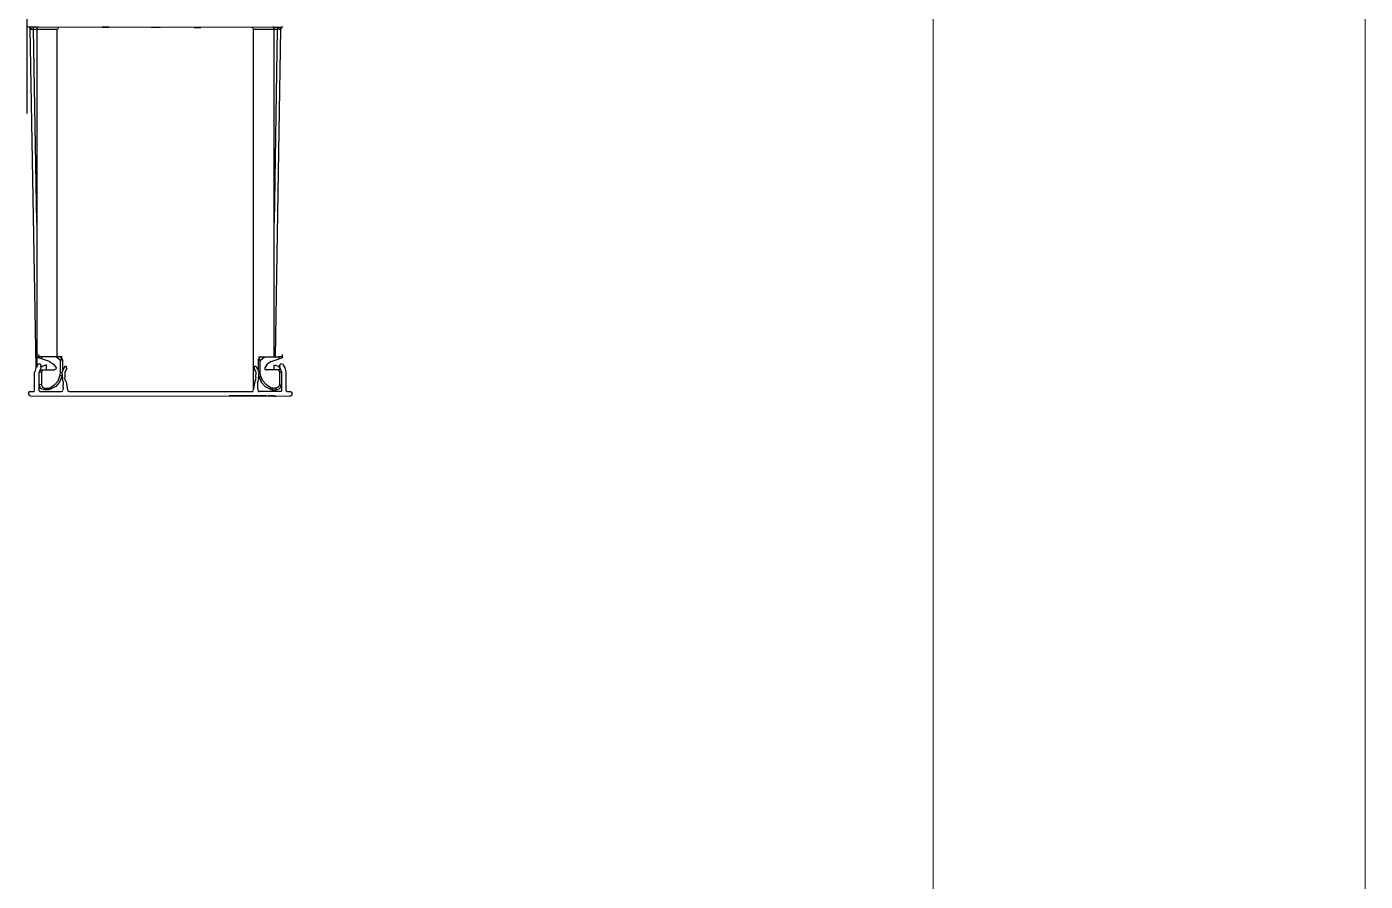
# Model space of a CAD drawing. Header units: millimetres. Extents: x 0 to 126, y 0 to 76.
# Drawn here: x 29.4271 to 29.89, y 20.2409 to 20.5364 of the extents above; entities that cross this region are included whole.
import ezdxf

# ---------------------------------------------------------------- set-up
doc = ezdxf.new("R2010")
doc.units = ezdxf.units.MM
doc.layers.add('ARQUITECTÓNICO', color=152, linetype='Continuous', lineweight=0)
doc.layers.add('Muebles', color=2, linetype='Continuous')

# ---------------------------------------------------------------- blocks, each defined once
blk = doc.blocks.new('racki')
at = {"layer": 'Muebles'}
for p, q in [((1558.97883, 470.62778), (1558.97823, 470.62748)), ((1558.97823, 470.62748), (1558.97823, 470.62678)), ((1558.97823, 470.62678), (1558.97883, 470.62638)), ((1559.0688, 470.62785), (1558.97883, 470.62788)), ((1558.97883, 470.62638), (1558.98003, 470.62638)), ((1558.98013, 470.62617), (1558.98003, 470.62627)), ((1558.98023, 470.62607), (1558.98013, 470.62617)), ((1558.98033, 470.62607), (1558.98033, 470.61957)), ((1558.98183, 470.62607), (1558.98183, 470.61957)), ((1558.98243, 470.62527), (1558.98183, 470.62387)), ((1558.98203, 470.62617), (1558.98193, 470.62607)), ((1558.98213, 470.62627), (1558.98203, 470.62617)), ((1558.98213, 470.62637), (1558.98954, 470.62637)), ((1558.98373, 470.62577), (1558.98243, 470.62527)), ((1558.98263, 470.62407), (1558.98303, 470.62487)), ((1558.98303, 470.62487), (1558.98383, 470.62517)), ((1558.98513, 470.62577), (1558.98373, 470.62577)), ((1558.98373, 470.62557), (1558.98373, 470.62577)), ((1558.98383, 470.62517), (1558.98373, 470.62557)), ((1558.98383, 470.62788), (1558.98503, 470.62787)), ((1558.98383, 470.62788), (1558.98643, 470.62787)), ((1558.98463, 470.62787), (1558.98383, 470.62788)), ((1558.98383, 470.62788), (1558.98643, 470.62787)), ((1558.98643, 470.62787), (1558.98383, 470.62788)), ((1558.98383, 470.62788), (1558.98413, 470.62788)), ((1558.98413, 470.62788), (1558.98383, 470.62788)), ((1558.98533, 470.62787), (1558.98383, 470.62788)), ((1558.98383, 470.62788), (1558.98413, 470.62788)), ((1558.98393, 470.62788), (1558.98383, 470.62788)), ((1558.98383, 470.62788), (1558.98393, 470.62788)), ((1558.98383, 470.62788), (1558.98643, 470.62787)), ((1558.98453, 470.62788), (1558.98383, 470.62788)), ((1558.98593, 470.62787), (1558.98383, 470.62788)), ((1558.98383, 470.62788), (1558.98593, 470.62787)), ((1558.98593, 470.62787), (1558.98383, 470.62788)), ((1558.98383, 470.62788), (1558.98643, 470.62787)), ((1558.98643, 470.62787), (1558.98383, 470.62788)), ((1558.98383, 470.62788), (1558.98593, 470.62787)), ((1558.98593, 470.62787), (1558.98383, 470.62788)), ((1558.98383, 470.62788), (1558.98593, 470.62787)), ((1558.98593, 470.62787), (1558.98383, 470.62788)), ((1558.98383, 470.62788), (1558.98643, 470.62787)), ((1558.98643, 470.62787), (1558.98383, 470.62788)), ((1558.98383, 470.62788), (1558.98593, 470.62787)), ((1558.98383, 470.62788), (1558.98643, 470.62787)), ((1558.98453, 470.62788), (1558.98383, 470.62788)), ((1558.98383, 470.62788), (1558.98413, 470.62788)), ((1558.98413, 470.62788), (1558.98383, 470.62788)), ((1558.98383, 470.62788), (1558.98643, 470.62787)), ((1558.98643, 470.62787), (1558.98383, 470.62788)), ((1558.98413, 470.62788), (1558.98383, 470.62788)), ((1558.98383, 470.62788), (1558.98643, 470.62787)), ((1558.98643, 470.62787), (1558.98383, 470.62788)), ((1558.98383, 470.62788), (1558.98543, 470.62787)), ((1558.98543, 470.62787), (1558.98383, 470.62788)), ((1558.98383, 470.62788), (1558.98643, 470.62787)), ((1558.98453, 470.62788), (1558.98383, 470.62788)), ((1558.98383, 470.62788), (1558.98643, 470.62787)), ((1558.98643, 470.62787), (1558.98383, 470.62788)), ((1558.98383, 470.62788), (1558.98413, 470.62788)), ((1558.98383, 470.62788), (1558.98643, 470.62787)), ((1558.98643, 470.62787), (1558.98383, 470.62788)), ((1558.98383, 470.62788), (1558.98543, 470.62787)), ((1558.98543, 470.62787), (1558.98383, 470.62788)), ((1558.98383, 470.62788), (1558.98583, 470.62787)), ((1558.98583, 470.62787), (1558.98383, 470.62788)), ((1558.98393, 470.62788), (1558.98383, 470.62788)), ((1558.98383, 470.62788), (1558.98643, 470.62787)), ((1558.98383, 470.62517), (1558.98513, 470.62517)), ((1558.98393, 470.62788), (1558.98653, 470.62787)), ((1558.98403, 470.62788), (1558.98393, 470.62788)), ((1558.98393, 470.62788), (1558.98403, 470.62788)), ((1558.98403, 470.62788), (1558.98393, 470.62788)), ((1558.98413, 470.62788), (1558.98403, 470.62788)), ((1558.98403, 470.62788), (1558.98413, 470.62788)), ((1558.98413, 470.62788), (1558.98403, 470.62788)), ((1558.98413, 470.62788), (1558.98653, 470.62787)), ((1558.98423, 470.62788), (1558.98413, 470.62788)), ((1558.98433, 470.62788), (1558.98423, 470.62788)), ((1558.98443, 470.62788), (1558.98433, 470.62788)), ((1558.98443, 470.62788), (1558.98613, 470.62787)), ((1558.98453, 470.62788), (1558.98443, 470.62788)), ((1558.98453, 470.62788), (1558.98463, 470.62787)), ((1558.98483, 470.62787), (1558.98453, 470.62788)), ((1558.98483, 470.62787), (1558.98453, 470.62788)), ((1558.98483, 470.62787), (1558.98453, 470.62788)), ((1558.98453, 470.62788), (1558.98463, 470.62787)), ((1558.98493, 470.62787), (1558.98453, 470.62788)), ((1558.98463, 470.62787), (1558.98453, 470.62788)), ((1558.98643, 470.62787), (1558.98463, 470.62787)), ((1558.98463, 470.62787), (1558.98473, 470.62787)), ((1558.98463, 470.62787), (1558.98473, 470.62787)), ((1558.98473, 470.62787), (1558.98463, 470.62787)), ((1558.98473, 470.62787), (1558.98483, 470.62787)), ((1558.98473, 470.62787), (1558.98563, 470.62787)), ((1558.98563, 470.62787), (1558.98473, 470.62787)), ((1558.98473, 470.62787), (1558.98563, 470.62787)), ((1558.98563, 470.62787), (1558.98473, 470.62787)), ((1558.98473, 470.62787), (1558.98483, 470.62787)), ((1558.98473, 470.62787), (1558.98563, 470.62787)), ((1558.98563, 470.62787), (1558.98473, 470.62787)), ((1558.98483, 470.62787), (1558.98473, 470.62787)), ((1558.98483, 470.62787), (1558.98533, 470.62787)), ((1558.98553, 470.62787), (1558.98483, 470.62787)), ((1558.98643, 470.62787), (1558.98483, 470.62787)), ((1558.98483, 470.62787), (1558.98643, 470.62787)), ((1558.98643, 470.62787), (1558.98483, 470.62787)), ((1558.98483, 470.62787), (1558.98643, 470.62787)), ((1558.98553, 470.62787), (1558.98483, 470.62787)), ((1558.98553, 470.62787), (1558.98483, 470.62787)), ((1558.98483, 470.62787), (1558.98493, 470.62787)), ((1558.98493, 470.62787), (1558.98483, 470.62787)), ((1558.98643, 470.62787), (1558.98493, 470.62787)), ((1558.98493, 470.62787), (1558.98643, 470.62787)), ((1558.98643, 470.62787), (1558.98493, 470.62787)), ((1558.98493, 470.62787), (1558.98643, 470.62787)), ((1558.98503, 470.62787), (1558.98493, 470.62787)), ((1558.98513, 470.62787), (1558.98503, 470.62787)), ((1558.98513, 470.62787), (1558.98503, 470.62787)), ((1558.98533, 470.62787), (1558.98513, 470.62787)), ((1558.98523, 470.62787), (1558.98513, 470.62787)), ((1558.98573, 470.62557), (1558.98513, 470.62577)), ((1558.98513, 470.62567), (1558.98513, 470.62577)), ((1558.98513, 470.62547), (1558.98513, 470.62567)), ((1558.98513, 470.62517), (1558.98513, 470.62547)), ((1558.98513, 470.62517), (1558.98553, 470.62507)), ((1558.98533, 470.62787), (1558.98523, 470.62787)), ((1558.98563, 470.62787), (1558.98533, 470.62787)), ((1558.98533, 470.62787), (1558.98543, 470.62787)), ((1558.98543, 470.62787), (1558.98533, 470.62787)), ((1558.98543, 470.62787), (1558.98533, 470.62787)), ((1558.98543, 470.62787), (1558.98553, 470.62787)), ((1558.98553, 470.62787), (1558.98543, 470.62787)), ((1558.98583, 470.62787), (1558.98543, 470.62787)), ((1558.98543, 470.62787), (1558.98553, 470.62787)), ((1558.98553, 470.62787), (1558.98543, 470.62787)), ((1558.98583, 470.62787), (1558.98553, 470.62787)), ((1558.98553, 470.62787), (1558.98563, 470.62787)), ((1558.98563, 470.62787), (1558.98553, 470.62787)), ((1558.98583, 470.62787), (1558.98553, 470.62787)), ((1558.98583, 470.62787), (1558.98553, 470.62787)), ((1558.98553, 470.62787), (1558.98563, 470.62787)), ((1558.98563, 470.62787), (1558.98553, 470.62787)), ((1558.98563, 470.62527), (1558.98553, 470.62507)), ((1558.98553, 470.62507), (1558.98713, 470.62407)), ((1558.98583, 470.62787), (1558.98563, 470.62787)), ((1558.98563, 470.62787), (1558.98573, 470.62787)), ((1558.98573, 470.62787), (1558.98563, 470.62787)), ((1558.98563, 470.62787), (1558.98573, 470.62787)), ((1558.98573, 470.62787), (1558.98563, 470.62787)), ((1558.98573, 470.62547), (1558.98563, 470.62527)), ((1558.98573, 470.62787), (1558.98583, 470.62787)), ((1558.98583, 470.62787), (1558.98573, 470.62787)), ((1558.98573, 470.62787), (1558.98583, 470.62787)), ((1558.98583, 470.62787), (1558.98573, 470.62787)), ((1558.98573, 470.62557), (1558.98573, 470.62547)), ((1558.98753, 470.62457), (1558.98573, 470.62557)), ((1558.98643, 470.62787), (1558.98583, 470.62787)), ((1558.98593, 470.62787), (1558.98583, 470.62787)), ((1558.98643, 470.62787), (1558.98583, 470.62787)), ((1558.98643, 470.62787), (1558.98583, 470.62787)), ((1558.98583, 470.62787), (1558.98643, 470.62787)), ((1558.98643, 470.62787), (1558.98583, 470.62787)), ((1558.98593, 470.62787), (1558.98583, 470.62787)), ((1558.98613, 470.62787), (1558.98593, 470.62787)), ((1558.98613, 470.62787), (1558.98593, 470.62787)), ((1558.98623, 470.62787), (1558.98613, 470.62787)), ((1558.98633, 470.62787), (1558.98623, 470.62787)), ((1558.98643, 470.62787), (1558.98633, 470.62787)), ((1558.99985, 470.62787), (1558.98714, 470.62787)), ((1558.98714, 470.62787), (1558.99985, 470.62787)), ((1558.99985, 470.62787), (1558.98714, 470.62787)), ((1558.99874, 470.62787), (1558.98824, 470.62787)), ((1558.98824, 470.62787), (1558.99154, 470.62787)), ((1558.99414, 470.62787), (1558.98944, 470.62787)), ((1558.98944, 470.62787), (1558.99534, 470.62787)), ((1558.98944, 470.62787), (1558.99164, 470.62787)), ((1558.99164, 470.62787), (1558.98944, 470.62787)), ((1558.98944, 470.62787), (1558.99534, 470.62787)), ((1558.99724, 470.62787), (1558.98944, 470.62787)), ((1558.98944, 470.62787), (1558.99194, 470.62787)), ((1558.99534, 470.62787), (1558.98944, 470.62787)), ((1558.98944, 470.62787), (1558.99534, 470.62787)), ((1558.98944, 470.62787), (1558.99414, 470.62787)), ((1558.98954, 470.62787), (1558.98944, 470.62787)), ((1558.98944, 470.62787), (1558.99534, 470.62787)), ((1558.99214, 470.62787), (1558.98944, 470.62787)), ((1558.98944, 470.62787), (1558.99044, 470.62787)), ((1558.99044, 470.62787), (1558.98944, 470.62787)), ((1558.98964, 470.62787), (1558.98954, 470.62787)), ((1558.98984, 470.62627), (1558.98954, 470.62637)), ((1558.98974, 470.62787), (1558.98964, 470.62787)), ((1558.98984, 470.62787), (1558.98974, 470.62787)), ((1558.98994, 470.62787), (1558.98984, 470.62787)), ((1558.99004, 470.62597), (1558.98984, 470.62627)), ((1558.99004, 470.62787), (1558.98994, 470.62787)), ((1558.99014, 470.62787), (1558.99004, 470.62787)), ((1558.99024, 470.62487), (1558.99004, 470.62587)), ((1558.99024, 470.62787), (1558.99014, 470.62787)), ((1558.99024, 470.62787), (1558.99014, 470.62787)), ((1558.99024, 470.62337), (1558.99014, 470.62487)), ((1558.99044, 470.62787), (1558.99024, 470.62787)), ((1558.99454, 470.62787), (1558.99024, 470.62787)), ((1558.99064, 470.62787), (1558.99044, 470.62787)), ((1558.99534, 470.62787), (1558.99064, 470.62787)), ((1558.99084, 470.62787), (1558.99074, 470.62787)), ((1558.99074, 470.62787), (1558.99084, 470.62787)), ((1558.99414, 470.62787), (1558.99084, 470.62787)), ((1558.99084, 470.62787), (1558.99094, 470.62787)), ((1558.99104, 470.62787), (1558.99084, 470.62787)), ((1558.99084, 470.62787), (1558.99094, 470.62787)), ((1558.99094, 470.62787), (1558.99104, 470.62787)), ((1558.99094, 470.62787), (1558.99104, 470.62787)), ((1558.99104, 470.62787), (1558.99114, 470.62787)), ((1558.99104, 470.62787), (1558.99114, 470.62787)), ((1558.99114, 470.62787), (1558.99124, 470.62787)), ((1558.99114, 470.62787), (1558.99534, 470.62787)), ((1558.99114, 470.62287), (1558.99164, 470.62587)), ((1558.99124, 470.62787), (1558.99374, 470.62787)), ((1558.99134, 470.62787), (1558.99534, 470.62787)), ((1558.99534, 470.62787), (1558.99134, 470.62787)), ((1558.99154, 470.62787), (1558.99164, 470.62787)), ((1558.99157, 470.62546), (1558.99154, 470.5011)), ((1558.99164, 470.62787), (1558.99174, 470.62787)), ((1558.99184, 470.62627), (1558.99164, 470.62597)), ((1558.99334, 470.62787), (1558.99174, 470.62787)), ((1558.99174, 470.62787), (1558.99334, 470.62787)), ((1558.99174, 470.62787), (1558.99184, 470.62787)), ((1558.99184, 470.62787), (1558.99194, 470.62787)), ((1558.99214, 470.62637), (1558.99184, 470.62627)), ((1558.99194, 470.62787), (1558.99204, 470.62787)), ((1558.99194, 470.62787), (1558.99204, 470.62787)), ((1558.99204, 470.62787), (1558.99514, 470.62787)), ((1558.99204, 470.62787), (1558.99214, 470.62787)), ((1558.99204, 470.62787), (1558.99214, 470.62787)), ((1558.99214, 470.62787), (1558.99334, 470.62787)), ((1558.99214, 470.62787), (1558.99794, 470.62787)), ((1558.99274, 470.62787), (1558.99214, 470.62787)), ((1558.99214, 470.62787), (1558.99224, 470.62787)), ((1558.99274, 470.62787), (1558.99214, 470.62787)), ((1558.99214, 470.62787), (1558.99224, 470.62787)), ((1558.99224, 470.62787), (1558.99214, 470.62787)), ((1558.99214, 470.62787), (1558.99264, 470.62787)), ((1558.99214, 470.62787), (1558.99234, 470.62787)), ((1559.05539, 470.62636), (1558.99214, 470.62637)), ((1558.99234, 470.62787), (1558.99224, 470.62787)), ((1558.99224, 470.62787), (1558.99284, 470.62787)), ((1558.99224, 470.62787), (1558.99284, 470.62787)), ((1558.99264, 470.62787), (1558.99224, 470.62787)), ((1558.99234, 470.62787), (1558.99744, 470.62787)), ((1558.99244, 470.62787), (1558.99234, 470.62787)), ((1558.99254, 470.62787), (1558.99244, 470.62787)), ((1558.99264, 470.62787), (1558.99254, 470.62787)), ((1558.99274, 470.62787), (1558.99264, 470.62787)), ((1558.99314, 470.62787), (1558.99264, 470.62787)), ((1558.99264, 470.62787), (1558.99314, 470.62787)), ((1558.99284, 470.62787), (1558.99274, 470.62787)), ((1558.99294, 470.62787), (1558.99274, 470.62787)), ((1558.99324, 470.62787), (1558.99274, 470.62787)), ((1558.99294, 470.62787), (1558.99284, 470.62787)), ((1558.99284, 470.62787), (1558.99314, 470.62787)), ((1558.99284, 470.62787), (1558.99334, 470.62787)), ((1558.99314, 470.62787), (1558.99294, 470.62787)), ((1558.99324, 470.62787), (1558.99294, 470.62787)), ((1558.99324, 470.62787), (1558.99314, 470.62787)), ((1558.99534, 470.62787), (1558.99314, 470.62787)), ((1558.99314, 470.62787), (1558.99534, 470.62787)), ((1558.99314, 470.62787), (1558.99334, 470.62787)), ((1558.99364, 470.62787), (1558.99314, 470.62787)), ((1558.99314, 470.62787), (1558.99364, 470.62787)), ((1558.99344, 470.62787), (1558.99324, 470.62787)), ((1558.99354, 470.62787), (1558.99324, 470.62787)), ((1558.99604, 470.62787), (1558.99324, 470.62787)), ((1558.99324, 470.62787), (1558.99334, 470.62787)), ((1558.99384, 470.62787), (1558.99324, 470.62787)), ((1558.99334, 470.62787), (1558.99324, 470.62787)), ((1558.99324, 470.62787), (1558.99334, 470.62787)), ((1558.99334, 470.62787), (1558.99394, 470.62787)), ((1558.99334, 470.62787), (1558.99354, 470.62787)), ((1558.99334, 470.62787), (1558.99394, 470.62787)), ((1558.99344, 470.62787), (1558.99334, 470.62787)), ((1558.99334, 470.62787), (1558.99344, 470.62787)), ((1558.99354, 470.62787), (1558.99334, 470.62787)), ((1558.99334, 470.62787), (1558.99354, 470.62787)), ((1558.99334, 470.62787), (1558.99354, 470.62787)), ((1558.99344, 470.62787), (1558.99334, 470.62787)), ((1558.99354, 470.62787), (1558.99344, 470.62787)), ((1558.99364, 470.62787), (1558.99344, 470.62787)), ((1558.99344, 470.62787), (1558.99374, 470.62787)), ((1558.99364, 470.62787), (1558.99344, 470.62787)), ((1558.99374, 470.62787), (1558.99354, 470.62787)), ((1558.99384, 470.62787), (1558.99354, 470.62787)), ((1558.99354, 470.62787), (1558.99364, 470.62787)), ((1558.99374, 470.62787), (1558.99354, 470.62787)), ((1558.99354, 470.62787), (1558.99374, 470.62787)), ((1558.99354, 470.62787), (1558.99364, 470.62787)), ((1558.99364, 470.62787), (1558.99564, 470.62787)), ((1558.99414, 470.62787), (1558.99364, 470.62787)), ((1558.99364, 470.62787), (1558.99414, 470.62787)), ((1558.99394, 470.62787), (1558.99364, 470.62787)), ((1558.99364, 470.62787), (1558.99384, 470.62787)), ((1558.99374, 470.62787), (1558.99364, 470.62787)), ((1558.99374, 470.62787), (1558.99384, 470.62787)), ((1558.99394, 470.62787), (1558.99374, 470.62787)), ((1558.99374, 470.62787), (1558.99384, 470.62787)), ((1558.99384, 470.62787), (1558.99374, 470.62787)), ((1558.99374, 470.62787), (1558.99414, 470.62787)), ((1558.99394, 470.62787), (1558.99374, 470.62787)), ((1558.99384, 470.62787), (1558.99814, 470.62787)), ((1558.99384, 470.62787), (1558.99394, 470.62787)), ((1558.99444, 470.62787), (1558.99384, 470.62787)), ((1558.99384, 470.62787), (1558.99394, 470.62787)), ((1558.99414, 470.62787), (1558.99384, 470.62787)), ((1558.99384, 470.62787), (1558.99404, 470.62787)), ((1558.99394, 470.62787), (1558.99404, 470.62787)), ((1558.99414, 470.62787), (1558.99394, 470.62787)), ((1558.99394, 470.62787), (1558.99414, 470.62787)), ((1558.99394, 470.62787), (1558.99444, 470.62787)), ((1558.99424, 470.62787), (1558.99394, 470.62787)), ((1558.99394, 470.62787), (1558.99424, 470.62787)), ((1558.99414, 470.62787), (1558.99394, 470.62787)), ((1558.99404, 470.62787), (1558.99414, 470.62787)), ((1558.99404, 470.62787), (1558.99424, 470.62787)), ((1558.99424, 470.62787), (1558.99414, 470.62787)), ((1558.99414, 470.62787), (1558.99444, 470.62787)), ((1558.99414, 470.62787), (1558.99534, 470.62787)), ((1558.99534, 470.62787), (1558.99414, 470.62787)), ((1558.99414, 470.62787), (1558.99464, 470.62787)), ((1558.99464, 470.62787), (1558.99414, 470.62787)), ((1558.99424, 470.62787), (1558.99414, 470.62787)), ((1558.99414, 470.62787), (1558.99424, 470.62787)), ((1558.99434, 470.62787), (1558.99414, 470.62787)), ((1558.99444, 470.62787), (1558.99424, 470.62787)), ((1558.99424, 470.62787), (1558.99444, 470.62787)), ((1558.99444, 470.62787), (1558.99434, 470.62787)), ((1558.99464, 470.62787), (1558.99444, 470.62787)), ((1558.99444, 470.62787), (1558.99494, 470.62787)), ((1558.99444, 470.62787), (1558.99494, 470.62787)), ((1558.99494, 470.62787), (1558.99444, 470.62787)), ((1558.99444, 470.62787), (1558.99454, 470.62787)), ((1558.99464, 470.62787), (1558.99444, 470.62787)), ((1558.99464, 470.62787), (1558.99454, 470.62787)), ((1558.99454, 470.62787), (1558.99474, 470.62787)), ((1558.99464, 470.62787), (1558.99554, 470.62787)), ((1558.99484, 470.62787), (1558.99464, 470.62787)), ((1558.99464, 470.62787), (1558.99514, 470.62787)), ((1558.99514, 470.62787), (1558.99464, 470.62787)), ((1558.99474, 470.62787), (1558.99464, 470.62787)), ((1558.99484, 470.62787), (1558.99464, 470.62787)), ((1558.99484, 470.62787), (1558.99474, 470.62787)), ((1558.99474, 470.62787), (1558.99494, 470.62787)), ((1558.99504, 470.62787), (1558.99484, 470.62787)), ((1558.99494, 470.62787), (1558.99484, 470.62787)), ((1558.99504, 470.62787), (1558.99484, 470.62787)), ((1558.99494, 470.62787), (1558.99544, 470.62787)), ((1558.99494, 470.62787), (1558.99544, 470.62787)), ((1558.99494, 470.62787), (1558.99534, 470.62787)), ((1558.99544, 470.62787), (1558.99494, 470.62787)), ((1558.99504, 470.62787), (1558.99494, 470.62787)), ((1558.99494, 470.62787), (1558.99514, 470.62787)), ((1558.99524, 470.62787), (1558.99504, 470.62787)), ((1558.99514, 470.62787), (1558.99504, 470.62787)), ((1558.99524, 470.62787), (1558.99504, 470.62787)), ((1558.99514, 470.62787), (1558.99534, 470.62787)), ((1558.99514, 470.62787), (1558.99564, 470.62787)), ((1558.99564, 470.62787), (1558.99514, 470.62787)), ((1558.99524, 470.62787), (1558.99514, 470.62787)), ((1558.99514, 470.62787), (1558.99534, 470.62787)), ((1558.99544, 470.62787), (1558.99524, 470.62787)), ((1558.99534, 470.62787), (1558.99524, 470.62787)), ((1558.99544, 470.62787), (1558.99524, 470.62787)), ((1558.99534, 470.62787), (1558.99824, 470.62787)), ((1558.99534, 470.62787), (1558.99554, 470.62787)), ((1558.99534, 470.62787), (1558.99584, 470.62787)), ((1558.99534, 470.62787), (1558.99554, 470.62787)), ((1558.99564, 470.62787), (1558.99544, 470.62787)), ((1558.99544, 470.62787), (1558.99594, 470.62787)), ((1558.99584, 470.62787), (1558.99544, 470.62787)), ((1558.99564, 470.62787), (1558.99544, 470.62787)), ((1558.99554, 470.62787), (1558.99584, 470.62787)), ((1558.99554, 470.62787), (1558.99574, 470.62787)), ((1558.99584, 470.62787), (1558.99564, 470.62787)), ((1558.99564, 470.62787), (1558.99574, 470.62787)), ((1558.99564, 470.62787), (1558.99614, 470.62787)), ((1558.99604, 470.62787), (1558.99564, 470.62787)), ((1558.99584, 470.62787), (1558.99564, 470.62787)), ((1558.99574, 470.62787), (1558.99584, 470.62787)), ((1558.99574, 470.62787), (1558.99594, 470.62787)), ((1558.99604, 470.62787), (1558.99584, 470.62787)), ((1558.99584, 470.62787), (1558.99604, 470.62787)), ((1558.99584, 470.62787), (1558.99594, 470.62787)), ((1558.99584, 470.62787), (1558.99634, 470.62787)), ((1558.99634, 470.62787), (1558.99584, 470.62787)), ((1558.99594, 470.62787), (1558.99584, 470.62787)), ((1558.99594, 470.62787), (1558.99614, 470.62787)), ((1558.99594, 470.62787), (1558.99604, 470.62787)), ((1558.99614, 470.62787), (1558.99594, 470.62787)), ((1558.99594, 470.62787), (1558.99604, 470.62787)), ((1558.99614, 470.62787), (1558.99604, 470.62787)), ((1558.99604, 470.62787), (1558.99624, 470.62787)), ((1558.99654, 470.62787), (1558.99604, 470.62787)), ((1558.99604, 470.62787), (1558.99624, 470.62787)), ((1558.99634, 470.62787), (1558.99614, 470.62787)), ((1558.99614, 470.62787), (1558.99634, 470.62787)), ((1558.99614, 470.62787), (1558.99654, 470.62787)), ((1558.99634, 470.62787), (1558.99614, 470.62787)), ((1558.99624, 470.62787), (1558.99634, 470.62787)), ((1558.99634, 470.62787), (1558.99624, 470.62787)), ((1558.99624, 470.62787), (1558.99634, 470.62787)), ((1558.99624, 470.62787), (1558.99644, 470.62787)), ((1558.99654, 470.62787), (1558.99634, 470.62787)), ((1558.99634, 470.62787), (1558.99644, 470.62787)), ((1558.99634, 470.62787), (1558.99704, 470.62787)), ((1558.99634, 470.62787), (1558.99704, 470.62787)), ((1558.99714, 470.62787), (1558.99634, 470.62787)), ((1558.99634, 470.62787), (1558.99644, 470.62787)), ((1558.99644, 470.62787), (1558.99634, 470.62787)), ((1558.99634, 470.62787), (1558.99644, 470.62787)), ((1558.99644, 470.62787), (1558.99634, 470.62787)), ((1558.99654, 470.62787), (1558.99634, 470.62787)), ((1558.99644, 470.62787), (1558.99664, 470.62787)), ((1558.99644, 470.62787), (1558.99664, 470.62787)), ((1558.99664, 470.62787), (1558.99644, 470.62787)), ((1558.99644, 470.62787), (1558.99664, 470.62787)), ((1558.99664, 470.62787), (1558.99644, 470.62787)), ((1558.99644, 470.62787), (1558.99664, 470.62787)), ((1558.99674, 470.62787), (1558.99654, 470.62787)), ((1558.99654, 470.62787), (1558.99694, 470.62787)), ((1558.99684, 470.62787), (1558.99654, 470.62787)), ((1558.99664, 470.62787), (1558.99654, 470.62787)), ((1558.99664, 470.62787), (1558.99814, 470.62787)), ((1558.99664, 470.62787), (1558.99674, 470.62787)), ((1558.99664, 470.62787), (1558.99684, 470.62787)), ((1558.99674, 470.62787), (1558.99664, 470.62787)), ((1558.99664, 470.62787), (1558.99674, 470.62787)), ((1558.99684, 470.62787), (1558.99664, 470.62787)), ((1558.99664, 470.62787), (1558.99674, 470.62787)), ((1558.99684, 470.62787), (1558.99674, 470.62787)), ((1558.99674, 470.62787), (1558.99684, 470.62787)), ((1558.99694, 470.62787), (1558.99674, 470.62787)), ((1558.99674, 470.62787), (1558.99694, 470.62787)), ((1558.99674, 470.62787), (1558.99694, 470.62787)), ((1558.99704, 470.62787), (1558.99684, 470.62787)), ((1558.99684, 470.62787), (1558.99704, 470.62787)), ((1558.99754, 470.62787), (1558.99684, 470.62787)), ((1558.99684, 470.62787), (1558.99694, 470.62787)), ((1558.99694, 470.62787), (1558.99684, 470.62787)), ((1558.99694, 470.62787), (1558.99754, 470.62787)), ((1558.99694, 470.62787), (1558.99704, 470.62787)), ((1558.99714, 470.62787), (1558.99704, 470.62787)), ((1558.99704, 470.62787), (1558.99714, 470.62787)), ((1558.99704, 470.62787), (1558.99764, 470.62787)), ((1558.99704, 470.62787), (1558.99764, 470.62787)), ((1558.99704, 470.62787), (1558.99724, 470.62787)), ((1558.99734, 470.62787), (1558.99714, 470.62787)), ((1558.99714, 470.62787), (1558.99724, 470.62787)), ((1558.99764, 470.62787), (1558.99714, 470.62787)), ((1558.99744, 470.62787), (1558.99734, 470.62787)), ((1558.99754, 470.62787), (1558.99744, 470.62787)), ((1558.99744, 470.62787), (1558.99754, 470.62787)), ((1558.99764, 470.62787), (1558.99754, 470.62787)), ((1558.99754, 470.62787), (1558.99814, 470.62787)), ((1558.99804, 470.62787), (1558.99754, 470.62787)), ((1558.99754, 470.62787), (1558.99764, 470.62787)), ((1558.99774, 470.62787), (1558.99764, 470.62787)), ((1558.99764, 470.62787), (1558.99804, 470.62787)), ((1558.99764, 470.62787), (1558.99804, 470.62787)), ((1558.99814, 470.62787), (1558.99764, 470.62787)), ((1558.99764, 470.62787), (1558.99784, 470.62787)), ((1558.99784, 470.62787), (1558.99774, 470.62787)), ((1558.99794, 470.62787), (1558.99784, 470.62787)), ((1558.99784, 470.62787), (1558.99794, 470.62787)), ((1558.99804, 470.62787), (1558.99794, 470.62787)), ((1558.99794, 470.62787), (1558.99804, 470.62787)), ((1558.99804, 470.62787), (1558.99814, 470.62787)), ((1558.99814, 470.62787), (1558.99804, 470.62787)), ((1558.99804, 470.62787), (1558.99814, 470.62787)), ((1558.99814, 470.62787), (1558.99804, 470.62787)), ((1558.99804, 470.62787), (1558.99814, 470.62787)), ((1558.99814, 470.62787), (1558.99824, 470.62787)), ((1558.99824, 470.62787), (1558.99834, 470.62787)), ((1558.99834, 470.62787), (1558.99844, 470.62787)), ((1558.99844, 470.62787), (1558.99854, 470.62787)), ((1558.99854, 470.62787), (1558.99864, 470.62787)), ((1558.99864, 470.62787), (1558.99874, 470.62787)), ((1559.00005, 470.62787), (1558.99915, 470.62787)), ((1558.99915, 470.62787), (1558.99985, 470.62787)), ((1558.99985, 470.62787), (1558.99915, 470.62787)), ((1558.99915, 470.62787), (1558.99985, 470.62787)), ((1558.99985, 470.62787), (1558.99915, 470.62787)), ((1558.99915, 470.62787), (1559.00005, 470.62787)), ((1558.99985, 470.62787), (1558.99915, 470.62787)), ((1558.99915, 470.62787), (1558.99985, 470.62787)), ((1558.99935, 470.62787), (1559.00005, 470.62787)), ((1559.00005, 470.62787), (1558.99935, 470.62787)), ((1559.00005, 470.62787), (1558.99985, 470.62787)), ((1558.99985, 470.62787), (1559.00005, 470.62787)), ((1559.05569, 470.62626), (1559.05539, 470.62636)), ((1559.05589, 470.62595), (1559.05569, 470.62626)), ((1559.05639, 470.62285), (1559.05589, 470.62585)), ((1559.05739, 470.62485), (1559.05729, 470.62335)), ((1559.05739, 470.62485), (1559.05749, 470.62585)), ((1559.05769, 470.62625), (1559.05749, 470.62595)), ((1559.05799, 470.62635), (1559.05769, 470.62625)), ((1559.0655, 470.62635), (1559.05799, 470.62635)), ((1559.05999, 470.62455), (1559.0618, 470.62555)), ((1559.062, 470.62505), (1559.0604, 470.62405)), ((1559.0618, 470.62555), (1559.0625, 470.62575)), ((1559.0618, 470.62555), (1559.0619, 470.62545)), ((1559.0619, 470.62545), (1559.0619, 470.62525)), ((1559.0619, 470.62525), (1559.062, 470.62505)), ((1559.0625, 470.62515), (1559.062, 470.62505)), ((1559.0625, 470.62575), (1559.0638, 470.62575)), ((1559.0625, 470.62565), (1559.0625, 470.62575)), ((1559.0625, 470.62545), (1559.0625, 470.62565)), ((1559.0625, 470.62515), (1559.0625, 470.62545)), ((1559.0638, 470.62515), (1559.0625, 470.62515)), ((1559.0638, 470.62555), (1559.0638, 470.62575)), ((1559.0638, 470.62575), (1559.0652, 470.62525)), ((1559.0638, 470.62515), (1559.0638, 470.62555)), ((1559.0646, 470.62485), (1559.0638, 470.62515)), ((1559.0649, 470.62405), (1559.0646, 470.62485)), ((1559.0652, 470.62525), (1559.0657, 470.62385)), ((1559.0656, 470.62615), (1559.0655, 470.62625)), ((1559.0657, 470.62605), (1559.0656, 470.62615)), ((1559.0657, 470.62605), (1559.0657, 470.61955)), ((1559.0674, 470.62615), (1559.0673, 470.62605)), ((1559.0673, 470.62605), (1559.0673, 470.61955)), ((1559.0675, 470.62625), (1559.0674, 470.62615)), ((1559.0688, 470.62635), (1559.0675, 470.62635)), ((1559.0694, 470.62735), (1559.0688, 470.62775)), ((1559.0688, 470.62635), (1559.0694, 470.62665)), ((1559.0694, 470.62665), (1559.0694, 470.62735)), ((1558.98213, 470.62397), (1558.98183, 470.62387)), ((1558.98263, 470.62407), (1558.98213, 470.62397)), ((1558.98263, 470.61967), (1558.98263, 470.62407)), ((1558.98713, 470.62407), (1558.98833, 470.62267)), ((1558.98894, 470.62307), (1558.98753, 470.62457)), ((1558.98833, 470.62267), (1558.98904, 470.62097)), ((1558.98964, 470.62117), (1558.98894, 470.62307)), ((1558.98904, 470.62097), (1558.98924, 470.61997)), ((1558.98934, 470.62097), (1558.98904, 470.62097)), ((1558.98964, 470.62097), (1558.98934, 470.62097)), ((1558.98984, 470.62187), (1558.98964, 470.61967)), ((1558.98984, 470.62187), (1558.99024, 470.62337)), ((1558.99074, 470.62137), (1558.99064, 470.61977)), ((1558.99074, 470.62147), (1558.99094, 470.62217)), ((1558.99094, 470.62217), (1558.99114, 470.62287)), ((1559.05649, 470.62285), (1559.05669, 470.62215)), ((1559.05669, 470.62215), (1559.05689, 470.62145)), ((1559.05689, 470.61975), (1559.05679, 470.62135)), ((1559.05729, 470.62335), (1559.05769, 470.62185)), ((1559.05789, 470.61965), (1559.05769, 470.62185)), ((1559.05789, 470.62115), (1559.05869, 470.62305)), ((1559.05799, 470.62095), (1559.05819, 470.62095)), ((1559.05819, 470.62095), (1559.05859, 470.62095)), ((1559.05859, 470.62095), (1559.05839, 470.61995)), ((1559.05919, 470.62265), (1559.05859, 470.62095)), ((1559.05869, 470.62305), (1559.05999, 470.62455)), ((1559.0604, 470.62405), (1559.05919, 470.62265)), ((1559.0649, 470.61965), (1559.0649, 470.62405)), ((1559.0649, 470.62405), (1559.0655, 470.62395)), ((1559.0655, 470.62395), (1559.0657, 470.62385)), ((1558.98033, 470.61957), (1558.98063, 470.61817)), ((1558.98063, 470.61817), (1558.98133, 470.61697)), ((1558.98143, 470.61697), (1558.98213, 470.61677)), ((1558.98213, 470.61967), (1558.98183, 470.61957)), ((1558.98193, 470.61957), (1558.98213, 470.61877)), ((1558.98203, 470.61887), (1558.98213, 470.61887)), ((1558.98263, 470.61967), (1558.98213, 470.61967)), ((1558.98213, 470.61887), (1558.98233, 470.61887)), ((1558.98213, 470.61877), (1558.98253, 470.61807)), ((1558.98213, 470.61677), (1558.98263, 470.61727)), ((1558.98233, 470.61887), (1558.98253, 470.61887)), ((1558.98263, 470.61727), (1558.98243, 470.61797)), ((1558.98253, 470.61887), (1558.98293, 470.61887)), ((1558.98253, 470.61807), (1558.98313, 470.61757)), ((1558.98293, 470.61887), (1558.98263, 470.61967)), ((1558.98543, 470.61597), (1558.98273, 470.61506)), ((1558.98293, 470.61887), (1558.98723, 470.61887)), ((1558.98313, 470.61757), (1558.98383, 470.61737)), ((1558.98383, 470.61737), (1558.98393, 470.61737)), ((1558.98393, 470.61737), (1558.98403, 470.61737)), ((1558.98443, 470.61727), (1558.98403, 470.61727)), ((1558.98443, 470.61887), (1558.98443, 470.61727)), ((1558.98543, 470.61597), (1558.98683, 470.61687)), ((1558.98683, 470.61687), (1558.98763, 470.61817)), ((1558.98763, 470.61867), (1558.98723, 470.61887)), ((1558.98763, 470.61817), (1558.98763, 470.61867)), ((1558.98923, 470.61556), (1558.98773, 470.61436)), ((1558.98924, 470.61997), (1558.98923, 470.61556)), ((1558.98973, 470.61546), (1558.98923, 470.61556)), ((1558.98923, 470.61556), (1558.98953, 470.61506)), ((1558.98964, 470.61997), (1558.98924, 470.61997)), ((1558.98964, 470.61967), (1558.99064, 470.61767)), ((1558.98993, 470.61536), (1558.98994, 470.61877)), ((1558.99064, 470.61977), (1558.99134, 470.61827)), ((1558.99074, 470.61767), (1558.99134, 470.61766)), ((1558.99134, 470.61766), (1558.99134, 470.61827)), ((1559.05619, 470.61825), (1559.05689, 470.61975)), ((1559.05629, 470.61825), (1559.05629, 470.61765)), ((1559.05629, 470.61765), (1559.05689, 470.61765)), ((1559.05689, 470.61765), (1559.05789, 470.61965)), ((1559.05769, 470.61535), (1559.05769, 470.61875)), ((1559.05789, 470.61545), (1559.05839, 470.61555)), ((1559.05799, 470.61995), (1559.05839, 470.61995)), ((1559.05839, 470.61555), (1559.05799, 470.61505)), ((1559.05839, 470.61995), (1559.05839, 470.61555)), ((1559.05839, 470.61555), (1559.05979, 470.61434)), ((1559.05989, 470.61815), (1559.05999, 470.61865)), ((1559.06079, 470.61685), (1559.05989, 470.61815)), ((1559.05999, 470.61865), (1559.06039, 470.61885)), ((1559.0647, 470.61885), (1559.06039, 470.61885)), ((1559.06209, 470.61595), (1559.06079, 470.61685)), ((1559.06209, 470.61595), (1559.0649, 470.61504)), ((1559.0632, 470.61885), (1559.0632, 470.61725)), ((1559.0632, 470.61725), (1559.0635, 470.61725)), ((1559.0636, 470.61735), (1559.0637, 470.61735)), ((1559.0637, 470.61735), (1559.0644, 470.61755)), ((1559.0637, 470.61735), (1559.0638, 470.61735)), ((1559.0644, 470.61755), (1559.065, 470.61805)), ((1559.0647, 470.61885), (1559.0649, 470.61965)), ((1559.065, 470.61885), (1559.0647, 470.61885)), ((1559.0649, 470.61965), (1559.0655, 470.61965)), ((1559.0653, 470.61885), (1559.065, 470.61885)), ((1559.065, 470.61805), (1559.0654, 470.61875)), ((1559.0652, 470.61795), (1559.065, 470.61725)), ((1559.065, 470.61725), (1559.0655, 470.61674)), ((1559.0655, 470.61885), (1559.0653, 470.61885)), ((1559.0654, 470.61875), (1559.0656, 470.61955)), ((1559.0655, 470.61965), (1559.0657, 470.61955)), ((1559.0656, 470.61885), (1559.0655, 470.61885)), ((1559.0655, 470.61674), (1559.0662, 470.61694)), ((1559.0662, 470.61694), (1559.0669, 470.61815)), ((1559.0665, 470.50108), (1559.06653, 470.61751)), ((1559.06674, 470.61787), (1559.0688, 470.50078)), ((1559.0669, 470.61815), (1559.0672, 470.61955)), ((1558.98163, 470.61466), (1558.98193, 470.61476)), ((1558.98163, 470.61436), (1558.98163, 470.61466)), ((1558.98163, 470.61436), (1558.98193, 470.61436)), ((1558.98163, 470.61356), (1558.98163, 470.61436)), ((1558.98193, 470.61476), (1558.98273, 470.61506)), ((1558.98193, 470.61436), (1558.98263, 470.61436)), ((1558.98223, 470.501), (1558.98412, 470.61436)), ((1558.98263, 470.61436), (1558.98283, 470.61436)), ((1558.98273, 470.61506), (1558.98273, 470.61436)), ((1558.98553, 470.61436), (1558.98283, 470.61436)), ((1558.98453, 470.5011), (1558.98456, 470.61436)), ((1558.98773, 470.61436), (1558.98553, 470.61436)), ((1558.98923, 470.61436), (1558.98773, 470.61436)), ((1558.98903, 470.61436), (1558.98963, 470.61476)), ((1558.98983, 470.61436), (1558.98923, 470.61436)), ((1558.98953, 470.61486), (1558.98973, 470.61506)), ((1558.98953, 470.61506), (1558.98963, 470.61476)), ((1558.98993, 470.61536), (1558.98973, 470.61546)), ((1558.98973, 470.61506), (1558.98983, 470.61536)), ((1558.98993, 470.61536), (1558.98993, 470.61526)), ((1559.05769, 470.61535), (1559.05789, 470.61545)), ((1559.05769, 470.61535), (1559.05769, 470.61525)), ((1559.05769, 470.61535), (1559.05779, 470.61505)), ((1559.05779, 470.61505), (1559.05799, 470.61485)), ((1559.05779, 470.61434), (1559.05829, 470.61434)), ((1559.05799, 470.61505), (1559.05789, 470.61475)), ((1559.05849, 470.61434), (1559.05789, 470.61475)), ((1559.05829, 470.61434), (1559.05979, 470.61434)), ((1559.05952, 470.61434), (1559.05949, 470.50108)), ((1559.05979, 470.61434), (1559.06209, 470.61434)), ((1559.06209, 470.61434), (1559.0648, 470.61434)), ((1559.0649, 470.61434), (1559.0648, 470.61434)), ((1559.0649, 470.61434), (1559.0649, 470.61504)), ((1559.0649, 470.61504), (1559.0656, 470.61474)), ((1559.0649, 470.61434), (1559.0656, 470.61434)), ((1559.0656, 470.61474), (1559.0659, 470.61464)), ((1559.0656, 470.61434), (1559.0659, 470.61434)), ((1559.0659, 470.61464), (1559.0659, 470.61434)), ((1559.0659, 470.61354), (1559.0659, 470.61434)), ((1558.98435, 470.56795), (1558.98323, 470.5011)), ((1559.0678, 470.50108), (1559.06662, 470.56793)), ((1559.07, 470.45529), (1559.07, 470.53015)), ((1558.98203, 470.5004), (1558.98133, 470.5001)), ((1558.98163, 470.5003), (1558.98203, 470.5006)), ((1558.98203, 470.5006), (1558.98213, 470.501)), ((1558.98203, 470.5004), (1558.98233, 470.5006)), ((1558.98203, 470.5004), (1558.98283, 470.5004)), ((1558.98223, 470.501), (1558.98223, 470.5011)), ((1558.98223, 470.5011), (1558.98243, 470.5011)), ((1558.98233, 470.5006), (1558.98253, 470.5011)), ((1558.98243, 470.5011), (1558.98253, 470.5011)), ((1558.98253, 470.5011), (1558.98323, 470.5011)), ((1558.98283, 470.5004), (1558.98483, 470.5004)), ((1558.98323, 470.5011), (1558.98453, 470.5011)), ((1558.98323, 470.5006), (1558.98323, 470.5011)), ((1558.98323, 470.5004), (1558.98323, 470.5006)), ((1558.98453, 470.5006), (1558.98453, 470.5011)), ((1558.98453, 470.5011), (1558.98723, 470.5011)), ((1558.98453, 470.5004), (1558.98453, 470.5006)), ((1558.98483, 470.5004), (1558.98483, 470.5001)), ((1558.98483, 470.5004), (1559.0662, 470.50038)), ((1558.98723, 470.5011), (1558.98944, 470.5011)), ((1558.98944, 470.5011), (1558.99094, 470.5011)), ((1558.99094, 470.5011), (1558.99154, 470.5011)), ((1558.99154, 470.5011), (1558.99174, 470.5006)), ((1558.99174, 470.5006), (1558.99224, 470.5004)), ((1559.00985, 470.50039), (1559.01205, 470.50039)), ((1559.01205, 470.50039), (1559.00985, 470.50039)), ((1559.00985, 470.50039), (1559.01205, 470.50039)), ((1559.00985, 470.50039), (1559.01205, 470.50039)), ((1559.00985, 470.50039), (1559.01205, 470.50039)), ((1559.01205, 470.50039), (1559.00985, 470.50039)), ((1559.00985, 470.50039), (1559.01205, 470.50039)), ((1559.01205, 470.50039), (1559.00985, 470.50039)), ((1559.00985, 470.50039), (1559.01205, 470.50039)), ((1559.01205, 470.50039), (1559.00985, 470.50039)), ((1559.01205, 470.50039), (1559.00985, 470.50039)), ((1559.01115, 470.50039), (1559.01095, 470.50039)), ((1559.01185, 470.50039), (1559.01115, 470.50039)), ((1559.01185, 470.50039), (1559.01205, 470.50039)), ((1559.01205, 470.50039), (1559.01185, 470.50039)), ((1559.02376, 470.50039), (1559.02697, 470.50039)), ((1559.04388, 470.50038), (1559.04158, 470.50038)), ((1559.04158, 470.50038), (1559.04388, 470.50038)), ((1559.04388, 470.50038), (1559.04158, 470.50038)), ((1559.04158, 470.50038), (1559.04388, 470.50038)), ((1559.04208, 470.50038), (1559.04158, 470.50038)), ((1559.04158, 470.50038), (1559.04388, 470.50038)), ((1559.04388, 470.50038), (1559.04158, 470.50038)), ((1559.04158, 470.50038), (1559.04388, 470.50038)), ((1559.04158, 470.50038), (1559.04388, 470.50038)), ((1559.04158, 470.50038), (1559.04388, 470.50038)), ((1559.04388, 470.50038), (1559.04158, 470.50038)), ((1559.04158, 470.50038), (1559.04388, 470.50038)), ((1559.04158, 470.50038), (1559.04388, 470.50038)), ((1559.04318, 470.50038), (1559.04208, 470.50038)), ((1559.04298, 470.50038), (1559.04278, 470.50038)), ((1559.04368, 470.50038), (1559.04298, 470.50038)), ((1559.04368, 470.50038), (1559.04318, 470.50038)), ((1559.04388, 470.50038), (1559.04368, 470.50038)), ((1559.04368, 470.50038), (1559.04388, 470.50038)), ((1559.04388, 470.50038), (1559.04368, 470.50038)), ((1559.05869, 470.50038), (1559.05919, 470.50058)), ((1559.05919, 470.50058), (1559.05939, 470.50108)), ((1559.05949, 470.50108), (1559.05999, 470.50108)), ((1559.05999, 470.50108), (1559.0615, 470.50108)), ((1559.0615, 470.50108), (1559.0638, 470.50108)), ((1559.0638, 470.50108), (1559.0665, 470.50108)), ((1559.0662, 470.50008), (1559.0662, 470.50038)), ((1559.0662, 470.50038), (1559.0681, 470.50038)), ((1559.0665, 470.50108), (1559.0678, 470.50108)), ((1559.0665, 470.50058), (1559.0665, 470.50108)), ((1559.0665, 470.50038), (1559.0665, 470.50058)), ((1559.0678, 470.50108), (1559.0684, 470.50108)), ((1559.0678, 470.50058), (1559.0678, 470.50108)), ((1559.0678, 470.50038), (1559.0678, 470.50058)), ((1559.0681, 470.50038), (1559.069, 470.50038)), ((1559.0686, 470.50058), (1559.0684, 470.50108)), ((1559.0684, 470.50108), (1559.0686, 470.50108)), ((1559.0686, 470.50108), (1559.0687, 470.50088)), ((1559.069, 470.50038), (1559.0686, 470.50058)), ((1559.0687, 470.50088), (1559.0688, 470.50088)), ((1559.0688, 470.50098), (1559.0688, 470.50078)), ((1559.0688, 470.50088), (1559.0688, 470.50068)), ((1559.0688, 470.50088), (1559.0688, 470.50078)), ((1559.0688, 470.50078), (1559.0689, 470.50068)), ((1559.0688, 470.50068), (1559.069, 470.50048)), ((1559.0689, 470.50068), (1559.069, 470.50058)), ((1559.069, 470.50058), (1559.069, 470.50038)), ((1559.069, 470.50058), (1559.069, 470.50048)), ((1559.069, 470.50048), (1559.0693, 470.50028)), ((1559.0697, 470.50008), (1559.069, 470.50038))]:
    blk.add_line(p, q, dxfattribs=at)

msp = doc.modelspace()

# ---------------------------------------------------------------- linework, layer by layer
at = {"layer": 'ARQUITECTÓNICO'}
for p, q in [((29.7406, 21.18888), (29.7406, 20.48888)), ((29.89003, 21.18888), (29.89003, 20.48888))]:
    msp.add_line(p, q, dxfattribs=at)
at = {"layer": 'ARQUITECTÓNICO', "linetype": 'Continuous', "ltscale": 0.03}
msp.add_line((29.7406, 20.48888), (29.7406, 19.41215), dxfattribs=at)
at = {"layer": 'ARQUITECTÓNICO', "ltscale": 0.3}
msp.add_line((29.89003, 19.66215), (29.89003, 20.48888), dxfattribs=at)

# ---------------------------------------------------------------- block references
at = {"layer": 'ARQUITECTÓNICO', "rotation": 179.9999999999995}
msp.add_blockref('racki', (1588.49708, 491.03659), dxfattribs=at)

doc.saveas('drawing.dxf')
